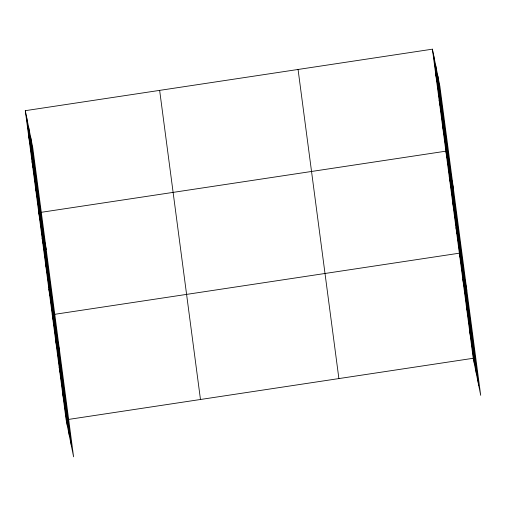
<?xml version="1.0" encoding="UTF-8"?>
<svg xmlns="http://www.w3.org/2000/svg" width="506" height="506" viewBox="0 0 506 506"><rect width="100%" height="100%" fill="white"/><g stroke="black" fill="none" stroke-linecap="round" stroke-linejoin="round"><path stroke-width="0.76" d="M25.3 110.675L32.77 147.72L73.591 456.829L66.122 419.79L25.3 110.675L432.409 49.171L439.878 86.21L480.7 395.325L473.23 358.28L432.409 49.171M41.112 212.33L445.881 151.174L453.351 188.219M54.585 314.34L459.353 253.183L466.823 290.223M68.462 419.436L473.23 358.28M435.78 74.673L437.089 81.175M439.145 100.175L440.454 106.677M442.516 125.671L443.825 132.18M449.246 176.676L450.561 183.185M452.617 202.179L453.926 208.687M455.982 227.681L457.297 234.189M462.819 279.457L464.135 285.966M466.292 305.732L467.601 312.24M469.764 332.006L471.073 338.514M28.665 136.177L29.98 142.686M32.036 161.68L33.345 168.188M35.401 187.182L36.717 193.69M38.772 212.684L46.242 249.724M42.137 238.187L43.453 244.689M45.508 263.689L46.818 270.191M48.873 289.192L50.189 295.694M52.244 314.694L59.708 351.733M55.711 340.968L57.026 347.47M59.183 367.242L60.492 373.744M62.649 393.516L63.965 400.018M437.848 76.134L478.67 385.249M435.755 65.748L476.576 374.864M433.724 55.673L474.546 364.788M298.066 69.467L338.887 378.583M159.643 90.378L200.471 399.493M30.739 137.638L71.561 446.754M28.646 127.259L69.467 436.374M26.609 117.183L67.431 426.292"/></g></svg>
